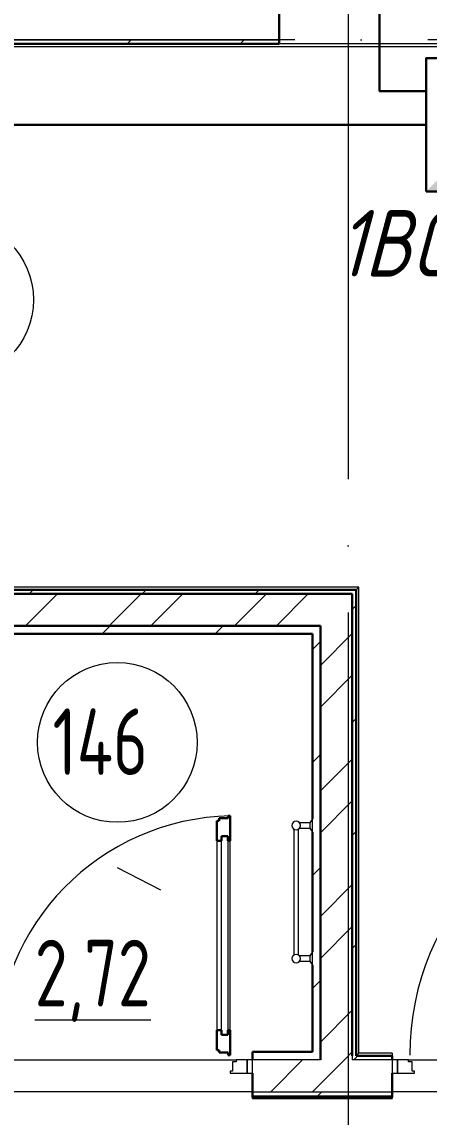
# Model space of a CAD drawing. Header units: millimetres. Extents: x -259793 to 1187961, y -549744 to 43070.
# Drawn here: x -41833 to -40302, y 22811 to 26924 of the extents above; entities that cross this region are included whole.
import ezdxf
from ezdxf.enums import TextEntityAlignment as Align

# ---------------------------------------------------------------- set-up
doc = ezdxf.new("R2010")
doc.units = ezdxf.units.MM
doc.linetypes.add('ADSK_Линия сетки', pattern=[25, 20, -2.5, 0, -2.5])
for name, color, linetype, lineweight in [('RC-Извещатели_охранные', 5, 'Continuous', 30), ('Двери', 252, 'Continuous', 9), ('лс', 5, 'Continuous', 30), ('Марки помещений', 252, 'Continuous', 20), ('Ограждение', 252, 'Continuous', 9), ('Оси', 252, 'Continuous', 9), ('Сантехника', 252, 'Continuous', 9), ('Стены внутренние', 7, 'Continuous', 18), ('Стены наружные', 7, 'Continuous', 18), ('Стены штриховка', 7, 'Continuous', 9)]:
    doc.layers.add(name, color=color, linetype=linetype, lineweight=lineweight)
doc.layers.add('RC-Позиционные_обозначения', color=7, linetype='Continuous')
doc.layers.add('Двери открывание', color=7, linetype='Continuous', lineweight=9, true_color=0xc0c0c0)
doc.styles.add('GOST Common_3', font='', dxfattribs={"height": 3.5})
doc.styles.add('RubezhCAD', font='', dxfattribs={"oblique": 10})
doc.styles.get("Standard").update_dxf_attribs({"font": ''})
doc.styles.get('GOST Common_3').set_extended_font_data('GOST 2.304 type A')
doc.styles.get('RubezhCAD').set_extended_font_data('GOST type A')
doc.styles.get('Standard').set_extended_font_data('GOST type B')

# ---------------------------------------------------------------- blocks, each defined once
blk = doc.blocks.new('RC-UGO-IOZ-02')
at = {"layer": 'RC-Извещатели_охранные'}
blk.add_attdef('PSTN', text='', height=2.5, dxfattribs=at).set_placement((0.977, 2.603), align=Align.BOTTOM_LEFT)
blk.add_wipeout([(2.5, -2.5), (2.5, 2.5), (-2.5, 2.5), (-2.5, -2.5)]).dxf.layer = 'RC-Извещатели_охранные'
blk.add_wipeout([(-2.5, -2.5), (-2.5, 2.5), (2.5, 2.5), (2.5, -2.5)]).dxf.layer = 'RC-Извещатели_охранные'
h = blk.add_hatch(color=256, dxfattribs=at)
h.dxf.hatch_style = 1
h.paths.add_polyline_path([(2.5, -2.5), (2.5, 2.5), (0, 0), (-2.5, -2.5)])
blk.add_lwpolyline([(-2.5, -2.5), (2.5, -2.5), (2.5, 2.5), (-2.5, 2.5)], close=True, dxfattribs=at)
blk = doc.blocks.new('1 этаж')
at = {"layer": 'Ограждение', "true_color": 0x636466}
h = blk.add_hatch(dxfattribs=at)
h.set_pattern_fill('FP_27', color=251, style=0, pattern_type=2)
h.set_pattern_definition([(0, (-32129.8, 96), (0, 600), []), (90, (-32129.8, 96), (-600, 4e-14), [])])
h.paths.add_polyline_path([(-40935.5, 22881.3), (-40440.8, 22881.3), (-40440.8, 22886.3), (-40965.8, 22886.3), (-40965.8, 22881.3)])
at = {"layer": 'Двери', "color": 251, "lineweight": 30, "true_color": 0x636466}
for p, q in [((-41049.8, 23942.3), (-41057.8, 23942.3)), ((-41057.8, 23942.3), (-41057.8, 23933.3)), ((-41049.8, 23848.3), (-41049.8, 23942.3)), ((-41091.8, 23924.3), (-41099.8, 23924.3)), ((-41099.8, 23924.3), (-41099.8, 23848.3)), ((-41057.8, 23933.3), (-41091.8, 23933.3)), ((-41091.8, 23933.3), (-41091.8, 23924.3)), ((-41082.8, 23848.3), (-41082.8, 23866.3)), ((-41082.8, 23866.3), (-41058.8, 23866.3)), ((-41058.8, 23866.3), (-41058.8, 23848.3)), ((-41099.8, 23848.3), (-41082.8, 23848.3)), ((-41058.8, 23848.3), (-41049.8, 23848.3)), ((-41099.8, 23138.3), (-41099.8, 23062.3)), ((-41099.8, 23138.3), (-41082.8, 23138.3)), ((-41082.8, 23138.3), (-41082.8, 23120.3)), ((-41082.8, 23120.3), (-41058.8, 23120.3)), ((-41058.8, 23138.3), (-41049.8, 23138.3)), ((-41058.8, 23120.3), (-41058.8, 23138.3)), ((-41049.8, 23044.3), (-41049.8, 23138.3)), ((-41099.8, 23062.3), (-41091.8, 23062.3)), ((-41091.8, 23062.3), (-41091.8, 23053.3)), ((-41091.8, 23053.3), (-41057.8, 23053.3)), ((-41057.8, 23053.3), (-41057.8, 23044.3)), ((-41057.8, 23044.3), (-41049.8, 23044.3))]:
    blk.add_line(p, q, dxfattribs=at)
at = {"layer": 'Двери', "color": 251, "true_color": 0x636466}
for p, q in [((-41082.8, 23120.3), (-41082.8, 23866.3)), ((-41082.8, 23866.3), (-41058.8, 23866.3)), ((-41058.8, 23866.3), (-41058.8, 23120.3)), ((-41099.8, 23848.3), (-41099.8, 23138.3)), ((-41049.8, 23138.3), (-41049.8, 23848.3)), ((-41058.8, 23120.3), (-41082.8, 23120.3)), ((-41026.8, 23018.3), (-41040.8, 23018.3)), ((-41040.8, 23018.3), (-41040.8, 22984.3)), ((-41026.8, 23026.3), (-41026.8, 23018.3)), ((-40985.8, 23026.3), (-41026.8, 23026.3)), ((-40965.8, 23026.3), (-40985.8, 23026.3)), ((-40985.8, 23026.3), (-40985.8, 22976.3)), ((-40985.8, 22976.3), (-40985.8, 23026.3)), ((-40965.8, 22976.3), (-40965.8, 23026.3)), ((-40440.8, 23026.3), (-40440.8, 22976.3)), ((-40420.8, 23026.3), (-40440.8, 23026.3)), ((-40420.8, 22976.3), (-40420.8, 23026.3)), ((-40379.8, 23026.3), (-40420.8, 23026.3)), ((-40420.8, 23026.3), (-40420.8, 22976.3)), ((-40379.8, 23018.3), (-40379.8, 23026.3)), ((-40365.8, 23018.3), (-40379.8, 23018.3)), ((-40365.8, 22984.3), (-40365.8, 23018.3)), ((-41040.8, 22984.3), (-41049.8, 22984.3)), ((-41049.8, 22984.3), (-41049.8, 22976.3)), ((-41049.8, 22976.3), (-40985.8, 22976.3)), ((-40985.8, 22976.3), (-40965.8, 22976.3)), ((-40440.8, 22976.3), (-40420.8, 22976.3)), ((-40420.8, 22976.3), (-40356.8, 22976.3)), ((-40356.8, 22984.3), (-40365.8, 22984.3)), ((-40356.8, 22976.3), (-40356.8, 22984.3))]:
    blk.add_line(p, q, dxfattribs=at)
at = {"layer": 'Двери открывание', "color": 251, "true_color": 0x636466}
for centre, radius, start in [((-39376.8, 23044.3), 998, 91.0334), ((-41031.8, 23044.3), 898, 91.1485)]:
    blk.add_arc(centre, radius, start, 180, dxfattribs=at)
at = {"layer": 'Марки помещений', "color": 251, "true_color": 0x636466}
blk.add_line((-41310.9, 23662.9), (-41473.8, 23746.8), dxfattribs=at)
for centre in [(-42088.9, 25880.5), (-41473.8, 24218.2)]:
    blk.add_circle(centre, 300, dxfattribs=at)
at = {"layer": 'Ограждение', "color": 251, "true_color": 0x636466}
for p, q in [((-44320.8, 26831.3), (-39090.8, 26831.3)), ((-40565.8, 24801.3), (-44320.8, 24801.3)), ((-40575.8, 24791.3), (-40565.8, 24801.3)), ((-40565.8, 23051.3), (-40565.8, 24801.3)), ((-40575.8, 23041.3), (-40565.8, 23051.3)), ((-40440.8, 23051.3), (-40565.8, 23051.3)), ((-40440.8, 23051.3), (-40440.8, 23041.3)), ((-40965.8, 22881.3), (-40965.8, 22886.3)), ((-40965.8, 22881.3), (-40440.8, 22881.3)), ((-40440.8, 22886.3), (-40440.8, 22881.3))]:
    blk.add_line(p, q, dxfattribs=at)
at = {"layer": 'Оси', "color": 251, "linetype": 'ADSK_Линия сетки', "ltscale": 100, "true_color": 0x636466}
for p, q in [((-40605.8, 32206.9), (-40605.8, 10956.3)), ((-805.8, 26856.3), (-72528.1, 26856.3))]:
    blk.add_line(p, q, dxfattribs=at)
at = {"layer": 'Сантехника', "color": 251, "true_color": 0x636466}
for p, q in [((-40750.8, 23916.3), (-40789.3, 23916.3)), ((-40789.3, 23896.3), (-40750.8, 23896.3)), ((-40740.8, 23931.3), (-40750.8, 23916.3)), ((-40740.8, 23931.3), (-40750.8, 23916.3)), ((-40750.8, 23916.3), (-40750.8, 23896.3)), ((-40750.8, 23896.3), (-40740.8, 23881.3)), ((-40740.8, 23881.3), (-40740.8, 23931.3)), ((-40810.8, 23893.6), (-40810.8, 23418.9)), ((-40792.8, 23419.4), (-40792.8, 23893.6)), ((-40750.8, 23416.3), (-40789.3, 23416.3)), ((-40740.8, 23431.3), (-40750.8, 23416.3)), ((-40740.8, 23431.3), (-40750.8, 23416.3)), ((-40750.8, 23416.3), (-40750.8, 23396.3)), ((-40740.8, 23381.3), (-40740.8, 23431.3)), ((-40789.3, 23396.3), (-40750.8, 23396.3)), ((-40750.8, 23396.3), (-40740.8, 23381.3))]:
    blk.add_line(p, q, dxfattribs=at)
for centre, start, end in [((-40801.8, 23906.3), 90, 270), ((-40801.8, 23906.3), 270, 90), ((-40801.8, 23406.3), 90, 270), ((-40801.8, 23406.3), 270, 90)]:
    blk.add_arc(centre, 16, start, end, dxfattribs=at)
for points, knots in [([(-40786.6, 23911.3), (-40786.9, 23912.1), (-40787.2, 23912.9), (-40787.7, 23913.8), (-40788, 23914.3), (-40788.3, 23914.9), (-40788.6, 23915.4), (-40788.8, 23915.6), (-40788.9, 23915.7), (-40789.1, 23916), (-40789.2, 23916.2), (-40789.3, 23916.3), (-40789.3, 23916.3)], [0.6666667, 0.6666667, 0.6666667, 0.6666667, 0.75, 0.7708333, 0.7916667, 0.8333333, 0.875, 0.8854167, 0.8958333, 0.9166667, 0.9583333, 1, 1, 1, 1]), ([(-40788.8, 23896.9), (-40788.8, 23897), (-40788.6, 23897.2), (-40788.3, 23897.6), (-40788, 23898.1), (-40787.5, 23899.1), (-40786.8, 23900.6), (-40786.2, 23902.8), (-40785.9, 23904.4), (-40785.8, 23905.5), (-40785.8, 23906)], [0.1111111, 0.1111111, 0.1111111, 0.1111111, 0.1388889, 0.1666667, 0.1944444, 0.2222222, 0.3333333, 0.3888889, 0.4444444, 0.4925448, 0.4925448, 0.4925448, 0.4925448]), ([(-40786.6, 23411.3), (-40786.9, 23412.1), (-40787.2, 23412.9), (-40787.7, 23413.8), (-40788, 23414.3), (-40788.3, 23414.9), (-40788.6, 23415.4), (-40788.8, 23415.6), (-40788.9, 23415.7), (-40789.1, 23416), (-40789.2, 23416.2), (-40789.3, 23416.3), (-40789.3, 23416.3)], [0.6666667, 0.6666667, 0.6666667, 0.6666667, 0.75, 0.7708333, 0.7916667, 0.8333333, 0.875, 0.8854167, 0.8958333, 0.9166667, 0.9583333, 1, 1, 1, 1]), ([(-40789.3, 23396.3), (-40789.3, 23396.3), (-40789.2, 23396.4), (-40789, 23396.6), (-40788.8, 23396.9), (-40788.6, 23397.2), (-40788.3, 23397.6), (-40788, 23398.1), (-40787.5, 23399.1), (-40786.8, 23400.6), (-40786.2, 23402.8), (-40785.9, 23404.3), (-40785.8, 23405.4), (-40785.8, 23405.9)], [0, 0, 0, 0, 0.0555556, 0.0833333, 0.1111111, 0.1388889, 0.1666667, 0.1944444, 0.2222222, 0.3333333, 0.3888889, 0.4444444, 0.4884465, 0.4884465, 0.4884465, 0.4884465])]:
    blk.add_open_spline(points, degree=3, knots=knots, dxfattribs=at)
for points in [[(-40785.9, 23908.1), (-40786, 23908.6), (-40786.1, 23909.2), (-40786.2, 23909.8)], [(-40785.9, 23408.1), (-40786, 23408.6), (-40786.1, 23409.2), (-40786.2, 23409.8)]]:
    blk.add_open_spline(points, degree=3, dxfattribs=at)
at = {"layer": 'Стены внутренние', "color": 251, "lineweight": 30, "true_color": 0x636466}
blk.add_line((-40865.8, 26856.3), (-40865.8, 27406.3), dxfattribs=at)
at = {"layer": 'Стены внутренние', "color": 251, "true_color": 0x636466}
blk.add_line((-41985.8, 26856.3), (-40865.8, 26856.3), dxfattribs=at)
at = {"layer": 'Стены наружные', "color": 251, "linetype": 'Continuous', "lineweight": 9, "true_color": 0x636466}
for p, q in [((-41437, 26841.3), (-41422, 26856.3)), ((-41012.7, 26841.3), (-40997.7, 26856.3)), ((-41819.2, 24656.3), (-41699.2, 24776.3)), ((-41804.9, 24776.3), (-41789.9, 24791.3)), ((-41504.9, 24656.3), (-41384.9, 24776.3)), ((-41380.7, 24776.3), (-41365.7, 24791.3)), ((-41347.8, 24656.3), (-41227.8, 24776.3)), ((-41033.5, 24656.3), (-40913.5, 24776.3)), ((-40956.4, 24776.3), (-40941.4, 24791.3)), ((-40876.3, 24656.3), (-40756.3, 24776.3)), ((-40590.8, 24717.6), (-40575.8, 24732.6)), ((-41530.7, 24626.3), (-41500.7, 24656.3)), ((-41106.4, 24626.3), (-41076.4, 24656.3)), ((-40740.8, 24567.6), (-40710.8, 24597.6)), ((-40710.8, 24507.5), (-40590.8, 24627.5)), ((-40710.8, 24350.3), (-40590.8, 24470.3)), ((-40590.8, 24293.4), (-40575.8, 24308.4)), ((-40740.8, 24143.4), (-40710.8, 24173.4)), ((-40710.8, 24036), (-40590.8, 24156)), ((-40710.8, 23878.8), (-40590.8, 23998.8)), ((-40590.8, 23869.1), (-40575.8, 23884.1)), ((-40740.8, 23719.1), (-40710.8, 23749.1)), ((-40710.8, 23564.5), (-40590.8, 23684.5)), ((-40710.8, 23407.4), (-40590.8, 23527.4)), ((-40590.8, 23444.8), (-40575.8, 23459.8)), ((-40740.8, 23294.8), (-40710.8, 23324.8)), ((-40710.8, 23093.1), (-40590.8, 23213.1)), ((-40620.5, 23026.3), (-40590.8, 23055.9)), ((-40585.1, 23026.3), (-40570.1, 23041.3)), ((-40897.6, 22906.3), (-40777.6, 23026.3)), ((-40740.5, 22906.3), (-40620.5, 23026.3)), ((-40937.2, 22886.3), (-40932.2, 22891.3)), ((-40866.5, 22886.3), (-40861.5, 22891.3)), ((-40795.8, 22886.3), (-40790.8, 22891.3)), ((-40725.1, 22886.3), (-40720.1, 22891.3)), ((-40720.1, 22891.3), (-40705.1, 22906.3)), ((-40654.4, 22886.3), (-40649.4, 22891.3)), ((-40583.7, 22886.3), (-40578.7, 22891.3)), ((-40513, 22886.3), (-40508, 22891.3)), ((-40442.3, 22886.3), (-40440.8, 22887.7))]:
    blk.add_line(p, q, dxfattribs=at)
at = {"layer": 'Стены наружные', "color": 251, "lineweight": 30, "true_color": 0x636466}
for p, q in [((-40865.8, 26841.3), (-40865.8, 26856.3)), ((-41985.8, 26841.3), (-40865.8, 26841.3)), ((-40590.8, 24776.3), (-44345.8, 24776.3)), ((-40575.8, 24791.3), (-44330.8, 24791.3)), ((-40590.8, 23041.3), (-40590.8, 24776.3)), ((-40575.8, 23041.3), (-40575.8, 24791.3)), ((-42500.8, 24656.3), (-40710.8, 24656.3)), ((-40710.8, 24656.3), (-40710.8, 23026.3)), ((-42470.8, 24626.3), (-40740.8, 24626.3)), ((-40740.8, 24626.3), (-40740.8, 23931.3)), ((-40740.8, 23881.3), (-40740.8, 23431.3)), ((-40740.8, 23381.3), (-40740.8, 23056.3)), ((-40740.8, 23056.3), (-40965.8, 23056.3)), ((-40965.8, 23056.3), (-40965.8, 23026.3)), ((-40440.8, 23041.3), (-40575.8, 23041.3)), ((-40440.8, 23026.3), (-40440.8, 23041.3)), ((-40965.8, 22976.3), (-40965.8, 22886.3)), ((-40440.8, 22886.3), (-40440.8, 22976.3)), ((-40965.8, 22886.3), (-40440.8, 22886.3))]:
    blk.add_line(p, q, dxfattribs=at)
at = {"layer": 'Стены наружные', "color": 251, "true_color": 0x636466}
for p, q in [((-39165.8, 26841.3), (-40865.8, 26841.3)), ((-41934.8, 23026.3), (-41026.8, 23026.3)), ((-40379.8, 23026.3), (-39371.8, 23026.3)), ((-40965.8, 22906.3), (-41995.8, 22906.3)), ((-39310.8, 22906.3), (-40440.8, 22906.3))]:
    blk.add_line(p, q, dxfattribs=at)
at = {"layer": 'Стены штриховка', "color": 251, "true_color": 0x636466}
for p, q in [((-40590.8, 23041.3), (-40590.8, 23026.3)), ((-40710.8, 23026.3), (-40965.8, 23026.3)), ((-40440.8, 23026.3), (-40590.8, 23026.3)), ((-40965.8, 22906.3), (-40440.8, 22906.3)), ((-40965.8, 22891.3), (-40440.8, 22891.3))]:
    blk.add_line(p, q, dxfattribs=at)
at = {"layer": 'Марки помещений', "color": 251, "true_color": 0x636466, "style": 'GOST Common_3', "width": 0.9}
for s, p in [('146', (-41717.3, 24095.9)), ('%%U2,72', (-41784.6, 23227))]:
    blk.add_text(s, height=250, dxfattribs=at).set_placement(p)

msp = doc.modelspace()

# ---------------------------------------------------------------- block references
msp.add_blockref('1 этаж', (0, 0))

# ---------------------------------------------------------------- next in the draw order: block references
at = {"layer": 'RC-Извещатели_охранные', "color": 1, "ltscale": 0.01}
ref = msp.add_blockref('RC-UGO-IOZ-02', (-40063.48154, 26537.23107), dxfattribs=dict(at, xscale=100, yscale=100, zscale=100))
ref.add_attrib('PSTN', '1BGA1.123', dxfattribs={"layer": 'RC-Позиционные_обозначения', "height": 250, "style": 'RubezhCAD', "oblique": 15}).set_placement((-40063.48154, 25892.68311), align=Align.BOTTOM_CENTER)

# ---------------------------------------------------------------- next in the draw order: linework, layer by layer
at = {"layer": 'лс'}
for points in [[(-42347.46573, 27058.8213), (-42347.46573, 26537.23107), (-40313.48154, 26537.23107)], [(-40488.55816, 27058.8213), (-40488.55816, 26663.8909), (-40313.48154, 26663.8909)]]:
    msp.add_lwpolyline(points, dxfattribs=at)

doc.saveas('drawing.dxf')
